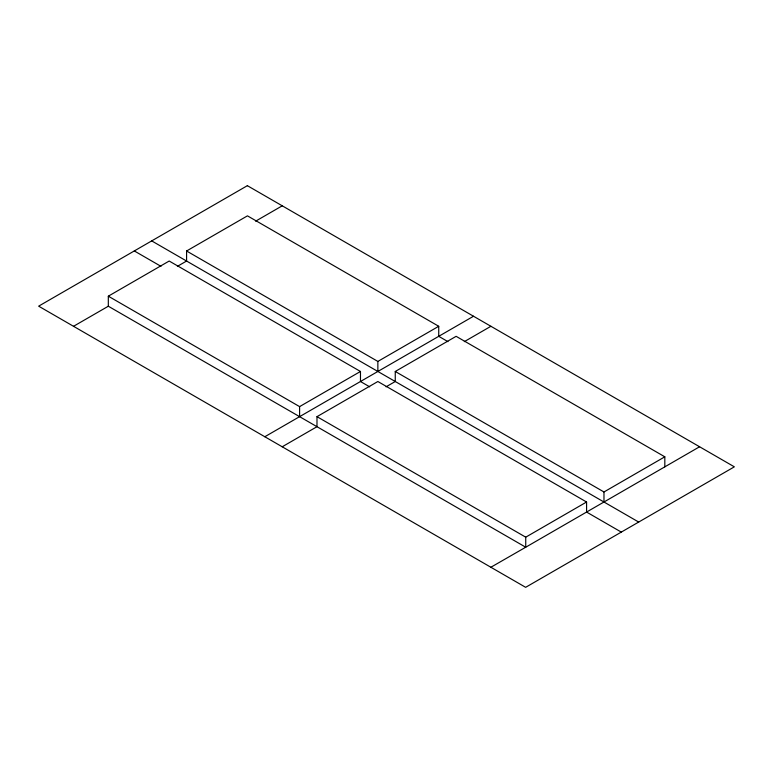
<?xml version="1.0" encoding="UTF-8"?>
<svg xmlns="http://www.w3.org/2000/svg" width="773" height="773" viewBox="0 0 773 773"><rect width="100%" height="100%" fill="white"/><g stroke="black" fill="none" stroke-linecap="round" stroke-linejoin="round"><path stroke-width="1.16" d="M699.584 446.765L525.737 547.216L108.317 306.224L108.317 296.185L169.19 261.032L360.469 371.475L360.469 381.514L369.678 386.829M177.375 266.356L186.583 261.032L186.583 250.993L247.457 215.851L438.735 326.283L438.735 336.323L447.944 341.647M73.532 326.303L108.317 306.224M255.641 221.165L282.242 205.811M108.317 296.185L299.595 406.617L360.469 371.475M186.583 250.993L377.862 361.426L438.735 326.283M264.81 436.745L473.52 316.244M282.203 446.784L316.988 426.696L316.988 416.657L377.862 381.514L586.581 502.015L586.581 512.055L621.299 532.104M386.046 386.829L395.254 381.514L395.254 371.475L456.128 336.323L664.819 456.814L664.819 466.853M464.312 341.647L490.913 326.283M490.874 567.256L525.737 547.216L525.737 537.177L586.581 502.015M603.974 502.015L603.974 491.976L664.819 456.814M395.254 371.475L603.974 491.976M151.701 240.896L638.691 522.055M134.309 250.945L160.977 266.337M316.988 416.657L525.737 537.177M377.862 361.426L377.862 371.475M299.595 406.617L299.595 416.657M247.36 185.675L38.65 306.166L525.64 587.325L734.35 466.834L247.36 185.675"/></g></svg>
